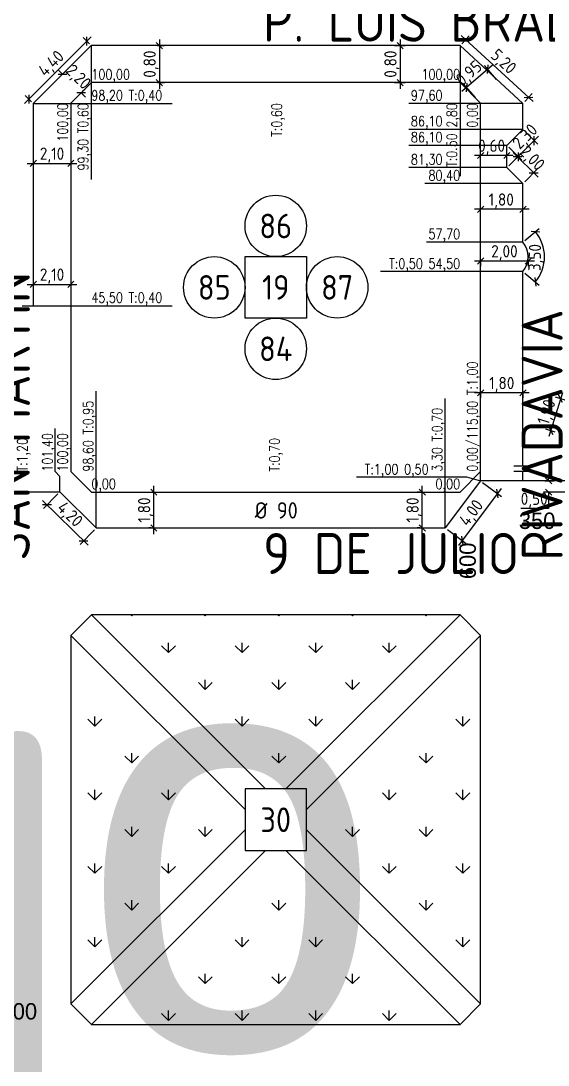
# Model space of a CAD drawing. Extents: x -48 to 13651, y -112 to 3468.
# Drawn here: x 1760 to 1888.7, y 1749.2 to 2004.2 of the extents above; entities that cross this region are included whole.
import ezdxf
from ezdxf.enums import TextEntityAlignment as Align

# ---------------------------------------------------------------- set-up
doc = ezdxf.new("R2010")
doc.units = 0
doc.header["$LTSCALE"] = 6
doc.header["$MEASUREMENT"] = 0
doc.linetypes.add('DOT2', pattern=[3.175, 0, -3.175])
doc.layers.get('0').update_dxf_attribs({"linetype": 'CONTINUOUS'})
doc.layers.get('DEFPOINTS').update_dxf_attribs({"linetype": 'CONTINUOUS'})
for name, color, linetype in [('50', 41, 'CONTINUOUS'), ('63', 171, 'CONTINUOUS'), ('90', 11, 'CONTINUOUS'), ('CAS', 7, 'CONTINUOUS'), ('COTA', 2, 'CONTINUOUS'), ('MANZANAS', 7, 'CONTINUOUS'), ('NUMCASA', 12, 'CONTINUOUS'), ('NUMERO-CROQUIS', 13, 'CONTINUOUS'), ('NUMERO-MANZANA', 4, 'CONTINUOUS'), ('PROGRESIVA', 60, 'CONTINUOUS'), ('RADIO', 4, 'DOT2'), ('REDUCCIONES', 13, 'CONTINUOUS'), ('TXTDIAMETRO', 7, 'CONTINUOUS')]:
    doc.layers.add(name, color=color, linetype=linetype)
doc.layers.add('ATENCION', color=7, linetype='CONTINUOUS', plot=False)
doc.styles.add('ABADIMTCONDE', font='isocp.shx')
doc.styles.add('GEOSLAB703LTBT', font='isocp.shx', dxfattribs={"width": 0.9, "height": 8})
doc.styles.add('GOTHICE', font='GOTHICE.shx', dxfattribs={"height": 0.6})
doc.styles.add('ROMANS', font='romans.shx', dxfattribs={"width": 0.8, "height": 2.5})
doc.dimstyles.new('COTA02', dxfattribs={"dimtxt": 3, "dimasz": 1.5, "dimexe": 1.25, "dimexo": 0.625, "dimgap": 0.3, "dimtad": 1, "dimtoh": 1, "dimdsep": 46, "dimlunit": 6, "dimtxsty": 'ABADIMTCONDE', "dimblk1": 'OBLIQUE', "dimblk2": 'OBLIQUE', "dimsah": 1, "dimcen": 2.5, "dimdle": 1.5, "dimclrd": 60, "dimclre": 60, "dimclrt": 256, "dimadec": 0, "dimazin": 0, "dimtfac": 1, "dimtix": 1, "dimtofl": 0, "dimtmove": 0, "dimatfit": 0, "dimldrblk": 'OBLIQUE', "dimfxl": 1, "dimtolj": 1, "dimtzin": 0, "dimarcsym": 0})

# ---------------------------------------------------------------- blocks, each defined once
blk = doc.blocks.new('_OBLIQUE')
at = {"color": 0, "linetype": 'ByBlock'}
blk.add_line((-0.5, -0.5), (0.5, 0.5), dxfattribs=at)
blk = doc.blocks.new('*D358')
at = {"layer": 'COTA', "color": 60, "lineweight": -2, "transparency": 16777216}
for p, q in [((1888.84, 1891.9), (1888.84, 1893.4)), ((1887.92, 1891.9), (1890.09, 1891.9)), ((1906.61, 1889.15), (1887.59, 1889.15)), ((1888.84, 1889.15), (1888.84, 1885.15)), ((1888.84, 1885.15), (1882.08, 1885.15))]:
    blk.add_line(p, q, dxfattribs=at)
at = {"layer": 'DEFPOINTS', "color": 0, "transparency": 16777216}
for p in [(1887.3, 1891.9), (1888.84, 1889.15), (1907.23, 1889.15)]:
    blk.add_point(p, dxfattribs=at)
at = {"layer": 'COTA', "color": 60, "lineweight": -2, "transparency": 16777216, "xscale": 1.5, "yscale": 1.5, "zscale": 1.5}
for p, rotation in [((1888.84, 1891.9), 270), ((1888.84, 1889.15), 90)]:
    blk.add_blockref('_OBLIQUE', p, dxfattribs=dict(at, rotation=rotation))
at = {"layer": 'COTA', "transparency": 16777216, "insert": (1885.31, 1887.17), "char_height": 3, "attachment_point": 5, "style": 'ABADIMTCONDE'}
blk.add_mtext('\\A1;0,50', dxfattribs=at)
blk = doc.blocks.new('*D362')
at = {"layer": 'COTA', "color": 60, "lineweight": -2, "transparency": 16777216}
for p, q in [((1892.19, 1913.38), (1888.89, 1902.69)), ((1892.84, 1911.61), (1890.55, 1912.31)), ((1890.43, 1903.79), (1888.14, 1904.49))]:
    blk.add_line(p, q, dxfattribs=at)
at = {"layer": 'DEFPOINTS', "color": 0, "transparency": 16777216}
for p in [(1893.44, 1911.42), (1889.34, 1904.13), (1891.03, 1903.6)]:
    blk.add_point(p, dxfattribs=at)
at = {"layer": 'COTA', "color": 60, "lineweight": -2, "transparency": 16777216, "xscale": 1.5, "yscale": 1.5, "zscale": 1.5}
for p, rotation in [((1891.75, 1911.94), 72.87304229439425), ((1889.34, 1904.13), 252.8730422943943)]:
    blk.add_blockref('_OBLIQUE', p, dxfattribs=dict(at, rotation=rotation))
at = {"layer": 'COTA', "transparency": 16777216, "insert": (1888.61, 1908.63), "char_height": 3, "attachment_point": 5, "rotation": 72.873, "style": 'ABADIMTCONDE'}
blk.add_mtext('\\A1;1,90', dxfattribs=at)
blk = doc.blocks.new('*D368')
at = {"layer": 'COTA', "color": 60, "lineweight": -2, "transparency": 16777216}
for p, q in [((1877.25, 1890.03), (1866.84, 1876.11)), ((1872.73, 1891.53), (1877.35, 1888.08)), ((1864.12, 1880.01), (1868.74, 1876.56))]:
    blk.add_line(p, q, dxfattribs=at)
at = {"layer": 'DEFPOINTS', "color": 0, "transparency": 16777216}
for p in [(1872.23, 1891.9), (1863.62, 1880.39), (1867.74, 1877.31)]:
    blk.add_point(p, dxfattribs=at)
at = {"layer": 'COTA', "color": 60, "lineweight": -2, "transparency": 16777216, "xscale": 1.5, "yscale": 1.5, "zscale": 1.5}
for p, rotation in [((1876.35, 1888.83), 53.21374960383494), ((1867.74, 1877.31), 233.2137496038349)]:
    blk.add_blockref('_OBLIQUE', p, dxfattribs=dict(at, rotation=rotation))
at = {"layer": 'COTA', "transparency": 16777216, "insert": (1870.16, 1883.92), "char_height": 3, "attachment_point": 5, "rotation": 53.2137, "style": 'ABADIMTCONDE'}
blk.add_mtext('\\A1;4,00', dxfattribs=at)
blk = doc.blocks.new('*D369')
at = {"layer": 'COTA', "color": 60, "lineweight": -2, "transparency": 16777216}
for p, q in [((1765.34, 1887.09), (1776.42, 1876.19)), ((1769.07, 1888.74), (1765.53, 1885.14)), ((1778.01, 1879.94), (1774.48, 1876.35))]:
    blk.add_line(p, q, dxfattribs=at)
at = {"layer": 'DEFPOINTS', "color": 0, "transparency": 16777216}
for p in [(1769.5, 1889.18), (1778.45, 1880.39), (1775.35, 1877.24)]:
    blk.add_point(p, dxfattribs=at)
at = {"layer": 'COTA', "color": 60, "lineweight": -2, "transparency": 16777216, "xscale": 1.5, "yscale": 1.5, "zscale": 1.5}
for p, rotation in [((1766.41, 1886.03), 135.4760824437205), ((1775.35, 1877.24), 315.4760824437205)]:
    blk.add_blockref('_OBLIQUE', p, dxfattribs=dict(at, rotation=rotation))
at = {"layer": 'COTA', "transparency": 16777216, "insert": (1771.84, 1883.53), "char_height": 3, "attachment_point": 5, "rotation": 315.4761, "style": 'ABADIMTCONDE'}
blk.add_mtext('\\A1;4,20', dxfattribs=at)
blk = doc.blocks.new('*D370')
at = {"layer": 'COTA', "color": 60, "lineweight": -2, "transparency": 16777216}
for p, q in [((1858.01, 1878.89), (1858.01, 1890.65)), ((1857.38, 1889.15), (1856.76, 1889.15)), ((1857.38, 1880.39), (1856.76, 1880.39))]:
    blk.add_line(p, q, dxfattribs=at)
at = {"layer": 'DEFPOINTS', "color": 0, "transparency": 16777216}
for p in [(1858.01, 1889.15), (1858.01, 1889.15), (1858.01, 1880.39)]:
    blk.add_point(p, dxfattribs=at)
at = {"layer": 'COTA', "color": 60, "lineweight": -2, "transparency": 16777216, "xscale": 1.5, "yscale": 1.5, "zscale": 1.5}
for p, rotation in [((1858.01, 1889.15), 90), ((1858.01, 1880.39), 270)]:
    blk.add_blockref('_OBLIQUE', p, dxfattribs=dict(at, rotation=rotation))
at = {"layer": 'COTA', "transparency": 16777216, "insert": (1855.98, 1884.77), "char_height": 3, "attachment_point": 5, "rotation": 90, "style": 'ABADIMTCONDE'}
blk.add_mtext('\\A1;1,80', dxfattribs=at)
blk = doc.blocks.new('*D371')
at = {"layer": 'COTA', "color": 60, "lineweight": -2, "transparency": 16777216}
for p, q in [((1792.49, 1878.89), (1792.49, 1890.65)), ((1790.86, 1889.15), (1793.74, 1889.15)), ((1791.87, 1880.39), (1791.24, 1880.39))]:
    blk.add_line(p, q, dxfattribs=at)
at = {"layer": 'DEFPOINTS', "color": 0, "transparency": 16777216}
for p in [(1790.24, 1889.15), (1792.49, 1889.15), (1792.49, 1880.39)]:
    blk.add_point(p, dxfattribs=at)
at = {"layer": 'COTA', "color": 60, "lineweight": -2, "transparency": 16777216, "xscale": 1.5, "yscale": 1.5, "zscale": 1.5}
for p, rotation in [((1792.49, 1889.15), 90), ((1792.49, 1880.39), 270)]:
    blk.add_blockref('_OBLIQUE', p, dxfattribs=dict(at, rotation=rotation))
at = {"layer": 'COTA', "transparency": 16777216, "insert": (1790.47, 1884.77), "char_height": 3, "attachment_point": 5, "rotation": 90, "style": 'ABADIMTCONDE'}
blk.add_mtext('\\A1;1,80', dxfattribs=at)
blk = doc.blocks.new('*D372')
at = {"layer": 'COTA', "color": 60, "lineweight": -2, "transparency": 16777216}
for p, q in [((1761.56, 1969.43), (1773.73, 1969.43)), ((1763.06, 1969.48), (1763.06, 1968.18)), ((1772.23, 1969.48), (1772.23, 1968.18))]:
    blk.add_line(p, q, dxfattribs=at)
at = {"layer": 'DEFPOINTS', "color": 0, "transparency": 16777216}
for p in [(1763.06, 1970.1), (1772.23, 1970.1), (1772.23, 1969.43)]:
    blk.add_point(p, dxfattribs=at)
at = {"layer": 'COTA', "color": 60, "lineweight": -2, "transparency": 16777216, "xscale": 1.5, "yscale": 1.5, "zscale": 1.5, "rotation": 180}
blk.add_blockref('_OBLIQUE', (1763.06, 1969.43), dxfattribs=at)
at = {"layer": 'COTA', "color": 60, "lineweight": -2, "transparency": 16777216, "xscale": 1.5, "yscale": 1.5, "zscale": 1.5}
blk.add_blockref('_OBLIQUE', (1772.23, 1969.43), dxfattribs=at)
at = {"layer": 'COTA', "transparency": 16777216, "insert": (1767.64, 1971.45), "char_height": 3, "attachment_point": 5, "style": 'ABADIMTCONDE'}
blk.add_mtext('\\A1;2,10', dxfattribs=at)
blk = doc.blocks.new('*D373')
at = {"layer": 'COTA', "color": 60, "lineweight": -2, "transparency": 16777216}
for p, q in [((1763.06, 1940.83), (1763.06, 1938.63)), ((1772.23, 1940.83), (1772.23, 1938.63)), ((1761.56, 1939.88), (1773.73, 1939.88))]:
    blk.add_line(p, q, dxfattribs=at)
at = {"layer": 'DEFPOINTS', "color": 0, "transparency": 16777216}
for p in [(1763.06, 1941.45), (1772.23, 1941.45), (1772.23, 1939.88)]:
    blk.add_point(p, dxfattribs=at)
at = {"layer": 'COTA', "color": 60, "lineweight": -2, "transparency": 16777216, "xscale": 1.5, "yscale": 1.5, "zscale": 1.5, "rotation": 180}
blk.add_blockref('_OBLIQUE', (1763.06, 1939.88), dxfattribs=at)
at = {"layer": 'COTA', "color": 60, "lineweight": -2, "transparency": 16777216, "xscale": 1.5, "yscale": 1.5, "zscale": 1.5}
blk.add_blockref('_OBLIQUE', (1772.23, 1939.88), dxfattribs=at)
at = {"layer": 'COTA', "transparency": 16777216, "insert": (1767.64, 1941.91), "char_height": 3, "attachment_point": 5, "style": 'ABADIMTCONDE'}
blk.add_mtext('\\A1;2,10', dxfattribs=at)
blk = doc.blocks.new('*D374')
at = {"layer": 'COTA', "color": 60, "lineweight": -2, "transparency": 16777216}
for p, q in [((1770.2, 1991.18), (1769.14, 1992.24)), ((1770.58, 1991.55), (1771.09, 1992.06)), ((1774.73, 1986.65), (1775.79, 1985.58)), ((1775.11, 1987.02), (1775.62, 1987.53))]:
    blk.add_line(p, q, dxfattribs=at)
at = {"layer": 'DEFPOINTS', "color": 0, "transparency": 16777216}
for p in [(1770.13, 1991.11), (1774.66, 1986.58), (1774.73, 1986.65)]:
    blk.add_point(p, dxfattribs=at)
at = {"layer": 'COTA', "color": 60, "lineweight": -2, "transparency": 16777216, "xscale": 1.5, "yscale": 1.5, "zscale": 1.5}
for p, rotation in [((1770.2, 1991.18), 314.9999999999971), ((1774.73, 1986.65), 134.9999999999971)]:
    blk.add_blockref('_OBLIQUE', p, dxfattribs=dict(at, rotation=rotation))
at = {"layer": 'COTA', "transparency": 16777216, "insert": (1773.9, 1990.34), "char_height": 3, "attachment_point": 5, "rotation": 315, "style": 'ABADIMTCONDE'}
blk.add_mtext('\\A1;2,20', dxfattribs=at)
blk = doc.blocks.new('*D375')
at = {"layer": 'COTA', "color": 60, "lineweight": -2, "transparency": 16777216}
for p, q in [((1760.9, 1984.07), (1777.18, 2000.33)), ((1776.77, 1998.62), (1775.24, 2000.15)), ((1762.61, 1984.48), (1761.08, 1986.02))]:
    blk.add_line(p, q, dxfattribs=at)
at = {"layer": 'DEFPOINTS', "color": 0, "transparency": 16777216}
for p in [(1776.12, 1999.27), (1777.21, 1998.17), (1763.06, 1984.04)]:
    blk.add_point(p, dxfattribs=at)
at = {"layer": 'COTA', "color": 60, "lineweight": -2, "transparency": 16777216, "xscale": 1.5, "yscale": 1.5, "zscale": 1.5}
for p, rotation in [((1776.12, 1999.27), 44.95703399928691), ((1761.96, 1985.13), 224.9570339992869)]:
    blk.add_blockref('_OBLIQUE', p, dxfattribs=dict(at, rotation=rotation))
at = {"layer": 'COTA', "transparency": 16777216, "insert": (1767.61, 1993.63), "char_height": 3, "attachment_point": 5, "rotation": 44.957, "style": 'ABADIMTCONDE'}
blk.add_mtext('\\A1;4,40', dxfattribs=at)
blk = doc.blocks.new('*D376')
at = {"layer": 'COTA', "color": 60, "lineweight": -2, "transparency": 16777216}
for p, q in [((1793.84, 1999.67), (1793.84, 1987.65)), ((1793.34, 1998.17), (1795.09, 1998.17)), ((1793.34, 1989.15), (1795.09, 1989.15))]:
    blk.add_line(p, q, dxfattribs=at)
at = {"layer": 'DEFPOINTS', "color": 0, "transparency": 16777216}
for p in [(1792.71, 1998.17), (1792.71, 1989.15), (1793.84, 1989.15)]:
    blk.add_point(p, dxfattribs=at)
at = {"layer": 'COTA', "color": 60, "lineweight": -2, "transparency": 16777216, "xscale": 1.5, "yscale": 1.5, "zscale": 1.5}
for p, rotation in [((1793.84, 1998.17), 90), ((1793.84, 1989.15), 270)]:
    blk.add_blockref('_OBLIQUE', p, dxfattribs=dict(at, rotation=rotation))
at = {"layer": 'COTA', "transparency": 16777216, "insert": (1791.81, 1993.66), "char_height": 3, "attachment_point": 5, "rotation": 90, "style": 'ABADIMTCONDE'}
blk.add_mtext('\\A1;0,80', dxfattribs=at)
blk = doc.blocks.new('*D377')
at = {"layer": 'COTA', "color": 60, "lineweight": -2, "transparency": 16777216}
for p, q in [((1852.6, 1999.67), (1852.6, 1987.65)), ((1851.2, 1998.17), (1853.85, 1998.17)), ((1851.2, 1989.15), (1853.85, 1989.15))]:
    blk.add_line(p, q, dxfattribs=at)
at = {"layer": 'DEFPOINTS', "color": 0, "transparency": 16777216}
for p in [(1850.58, 1998.17), (1850.58, 1989.15), (1852.6, 1989.15)]:
    blk.add_point(p, dxfattribs=at)
at = {"layer": 'COTA', "color": 60, "lineweight": -2, "transparency": 16777216, "xscale": 1.5, "yscale": 1.5, "zscale": 1.5}
for p, rotation in [((1852.6, 1998.17), 90), ((1852.6, 1989.15), 270)]:
    blk.add_blockref('_OBLIQUE', p, dxfattribs=dict(at, rotation=rotation))
at = {"layer": 'COTA', "transparency": 16777216, "insert": (1850.58, 1993.66), "char_height": 3, "attachment_point": 5, "rotation": 90, "style": 'ABADIMTCONDE'}
blk.add_mtext('\\A1;0,80', dxfattribs=at)
blk = doc.blocks.new('*D378')
at = {"layer": 'COTA', "color": 60, "lineweight": -2, "transparency": 16777216}
for p, q in [((1875.11, 1993.39), (1867.69, 1986.97)), ((1876.11, 1989.94), (1873.16, 1993.36)), ((1870.96, 1985.48), (1868, 1988.9))]:
    blk.add_line(p, q, dxfattribs=at)
at = {"layer": 'DEFPOINTS', "color": 0, "transparency": 16777216}
for p in [(1876.52, 1989.47), (1868.82, 1987.95), (1871.37, 1985.01)]:
    blk.add_point(p, dxfattribs=at)
at = {"layer": 'COTA', "color": 60, "lineweight": -2, "transparency": 16777216, "xscale": 1.5, "yscale": 1.5, "zscale": 1.5}
for p, rotation in [((1873.98, 1992.41), 40.87478618045369), ((1868.82, 1987.95), 220.8747861804537)]:
    blk.add_blockref('_OBLIQUE', p, dxfattribs=dict(at, rotation=rotation))
at = {"layer": 'COTA', "transparency": 16777216, "insert": (1869.56, 1991.27), "char_height": 3, "attachment_point": 5, "rotation": 40.8748, "style": 'ABADIMTCONDE'}
blk.add_mtext('\\A1;0,95', dxfattribs=at)
blk = doc.blocks.new('*D379')
at = {"layer": 'COTA', "color": 60, "lineweight": -2, "transparency": 16777216}
for p, q in [((1867.48, 2000.68), (1885.05, 1984.52)), ((1867.63, 1998.63), (1869.43, 2000.59)), ((1882.99, 1984.5), (1884.79, 1986.45))]:
    blk.add_line(p, q, dxfattribs=at)
at = {"layer": 'DEFPOINTS', "color": 0, "transparency": 16777216}
for p in [(1867.21, 1998.17), (1882.57, 1984.04), (1883.94, 1985.53)]:
    blk.add_point(p, dxfattribs=at)
at = {"layer": 'COTA', "color": 60, "lineweight": -2, "transparency": 16777216, "xscale": 1.5, "yscale": 1.5, "zscale": 1.5}
for p, rotation in [((1868.58, 1999.67), 137.3801348667313), ((1883.94, 1985.53), 317.3801348667312)]:
    blk.add_blockref('_OBLIQUE', p, dxfattribs=dict(at, rotation=rotation))
at = {"layer": 'COTA', "transparency": 16777216, "insert": (1877.64, 1994.09), "char_height": 3, "attachment_point": 5, "rotation": 317.3801, "style": 'ABADIMTCONDE'}
blk.add_mtext('\\A1;5,20', dxfattribs=at)
blk = doc.blocks.new('*D380')
at = {"layer": 'COTA', "color": 60, "lineweight": -2, "transparency": 16777216}
for p, q in [((1883.01, 1977.28), (1886.19, 1974.09)), ((1886.37, 1976.03), (1880.33, 1970.01)), ((1879.09, 1973.37), (1882.28, 1970.18))]:
    blk.add_line(p, q, dxfattribs=at)
at = {"layer": 'DEFPOINTS', "color": 0, "transparency": 16777216}
for p in [(1882.57, 1977.72), (1878.65, 1973.81), (1881.4, 1971.06)]:
    blk.add_point(p, dxfattribs=at)
at = {"layer": 'COTA', "color": 60, "lineweight": -2, "transparency": 16777216, "xscale": 1.5, "yscale": 1.5, "zscale": 1.5}
for p, rotation in [((1885.31, 1974.97), 44.95701882987289), ((1881.4, 1971.06), 224.9570188298729)]:
    blk.add_blockref('_OBLIQUE', p, dxfattribs=dict(at, rotation=rotation))
at = {"layer": 'COTA', "transparency": 16777216, "insert": (1883.27, 1975.79), "char_height": 3, "attachment_point": 5, "rotation": 44.957, "style": 'ABADIMTCONDE'}
blk.add_mtext('\\A1;2,30', dxfattribs=at)
blk = doc.blocks.new('*D381')
at = {"layer": 'COTA', "color": 60, "lineweight": -2, "transparency": 16777216}
for p, q in [((1879.09, 1968.84), (1882.15, 1971.9)), ((1880.2, 1972.08), (1886.24, 1966.05)), ((1883.01, 1964.93), (1886.06, 1967.99))]:
    blk.add_line(p, q, dxfattribs=at)
at = {"layer": 'DEFPOINTS', "color": 0, "transparency": 16777216}
for p in [(1878.65, 1968.4), (1885.18, 1967.11), (1882.57, 1964.49)]:
    blk.add_point(p, dxfattribs=at)
at = {"layer": 'COTA', "color": 60, "lineweight": -2, "transparency": 16777216, "xscale": 1.5, "yscale": 1.5, "zscale": 1.5}
for p, rotation in [((1881.26, 1971.02), 135.0429811701421), ((1885.18, 1967.11), 315.0429811701421)]:
    blk.add_blockref('_OBLIQUE', p, dxfattribs=dict(at, rotation=rotation))
at = {"layer": 'COTA', "transparency": 16777216, "insert": (1884.65, 1970.5), "char_height": 3, "attachment_point": 5, "rotation": 315.043, "style": 'ABADIMTCONDE'}
blk.add_mtext('\\A1;2,00', dxfattribs=at)
blk = doc.blocks.new('*D382')
at = {"layer": 'COTA', "color": 60, "lineweight": -2, "transparency": 16777216}
for p, q in [((1883.05, 1950.57), (1886.56, 1953.52)), ((1883.05, 1942.61), (1886.56, 1939.67))]:
    blk.add_line(p, q, dxfattribs=at)
blk.add_arc((1878.29, 1946.59), 9.54, 320.0803, 39.9197, dxfattribs=at)
at = {"layer": 'DEFPOINTS', "color": 0, "transparency": 16777216}
for p in [(1882.57, 1950.17), (1887.57, 1948.79), (1878.29, 1946.59), (1882.57, 1943.01)]:
    blk.add_point(p, dxfattribs=at)
at = {"layer": 'COTA', "color": 60, "lineweight": -2, "transparency": 16777216, "xscale": 1.5, "yscale": 1.5, "zscale": 1.5}
for p, rotation in [((1885.6, 1952.71), 129.9196690883067), ((1885.6, 1940.47), 230.0803309116874)]:
    blk.add_blockref('_OBLIQUE', p, dxfattribs=dict(at, rotation=rotation))
at = {"layer": 'COTA', "transparency": 16777216, "insert": (1885.8, 1946.41), "char_height": 3, "attachment_point": 5, "rotation": 88.6488, "style": 'ABADIMTCONDE'}
blk.add_mtext('\\A1;3,50', dxfattribs=at)
blk = doc.blocks.new('*D383')
at = {"layer": 'COTA', "color": 60, "lineweight": -2, "transparency": 16777216}
for p, q in [((1880.15, 1971.37), (1870.73, 1971.37)), ((1872.23, 1970.48), (1872.23, 1972.62)), ((1878.65, 1971.73), (1878.65, 1972.62))]:
    blk.add_line(p, q, dxfattribs=at)
at = {"layer": 'DEFPOINTS', "color": 0, "transparency": 16777216}
for p in [(1872.23, 1971.37), (1872.23, 1969.85), (1878.65, 1971.11)]:
    blk.add_point(p, dxfattribs=at)
at = {"layer": 'COTA', "color": 60, "lineweight": -2, "transparency": 16777216, "xscale": 1.5, "yscale": 1.5, "zscale": 1.5, "rotation": 180}
blk.add_blockref('_OBLIQUE', (1872.23, 1971.37), dxfattribs=at)
at = {"layer": 'COTA', "color": 60, "lineweight": -2, "transparency": 16777216, "xscale": 1.5, "yscale": 1.5, "zscale": 1.5}
blk.add_blockref('_OBLIQUE', (1878.65, 1971.37), dxfattribs=at)
at = {"layer": 'COTA', "transparency": 16777216, "insert": (1874.92, 1973.39), "char_height": 3, "attachment_point": 5, "style": 'ABADIMTCONDE'}
blk.add_mtext('\\A1;0,60', dxfattribs=at)
blk = doc.blocks.new('*D384')
at = {"layer": 'COTA', "color": 60, "lineweight": -2, "transparency": 16777216}
for p, q in [((1872.23, 1955.96), (1872.23, 1959.46)), ((1882.57, 1956.58), (1882.57, 1959.46)), ((1884.07, 1958.21), (1870.73, 1958.21))]:
    blk.add_line(p, q, dxfattribs=at)
at = {"layer": 'DEFPOINTS', "color": 0, "transparency": 16777216}
for p in [(1872.23, 1958.21), (1882.57, 1955.96), (1872.23, 1955.33)]:
    blk.add_point(p, dxfattribs=at)
at = {"layer": 'COTA', "color": 60, "lineweight": -2, "transparency": 16777216, "xscale": 1.5, "yscale": 1.5, "zscale": 1.5, "rotation": 180}
blk.add_blockref('_OBLIQUE', (1872.23, 1958.21), dxfattribs=at)
at = {"layer": 'COTA', "color": 60, "lineweight": -2, "transparency": 16777216, "xscale": 1.5, "yscale": 1.5, "zscale": 1.5}
blk.add_blockref('_OBLIQUE', (1882.57, 1958.21), dxfattribs=at)
at = {"layer": 'COTA', "transparency": 16777216, "insert": (1877.27, 1960.24), "char_height": 3, "attachment_point": 5, "style": 'ABADIMTCONDE'}
blk.add_mtext('\\A1;1,80', dxfattribs=at)
blk = doc.blocks.new('*D385')
at = {"layer": 'COTA', "color": 60, "lineweight": -2, "transparency": 16777216}
for p, q in [((1884.07, 1913.4), (1870.73, 1913.4)), ((1872.23, 1913.82), (1872.23, 1912.15)), ((1882.57, 1913.82), (1882.57, 1912.15))]:
    blk.add_line(p, q, dxfattribs=at)
at = {"layer": 'DEFPOINTS', "color": 0, "transparency": 16777216}
for p in [(1872.23, 1914.45), (1872.23, 1913.4), (1882.57, 1914.45)]:
    blk.add_point(p, dxfattribs=at)
at = {"layer": 'COTA', "color": 60, "lineweight": -2, "transparency": 16777216, "xscale": 1.5, "yscale": 1.5, "zscale": 1.5, "rotation": 180}
blk.add_blockref('_OBLIQUE', (1872.23, 1913.4), dxfattribs=at)
at = {"layer": 'COTA', "color": 60, "lineweight": -2, "transparency": 16777216, "xscale": 1.5, "yscale": 1.5, "zscale": 1.5}
blk.add_blockref('_OBLIQUE', (1882.57, 1913.4), dxfattribs=at)
at = {"layer": 'COTA', "transparency": 16777216, "insert": (1877.4, 1915.43), "char_height": 3, "attachment_point": 5, "style": 'ABADIMTCONDE'}
blk.add_mtext('\\A1;1,80', dxfattribs=at)
blk = doc.blocks.new('*D388')
at = {"layer": 'COTA', "color": 60, "lineweight": -2, "transparency": 16777216}
for p, q in [((1872.23, 1945.97), (1872.23, 1944.33)), ((1883.87, 1945.97), (1883.87, 1944.33)), ((1885.37, 1945.58), (1870.73, 1945.58))]:
    blk.add_line(p, q, dxfattribs=at)
at = {"layer": 'DEFPOINTS', "color": 0, "transparency": 16777216}
for p in [(1872.23, 1946.59), (1883.87, 1946.59), (1872.23, 1945.58)]:
    blk.add_point(p, dxfattribs=at)
at = {"layer": 'COTA', "color": 60, "lineweight": -2, "transparency": 16777216, "xscale": 1.5, "yscale": 1.5, "zscale": 1.5, "rotation": 180}
blk.add_blockref('_OBLIQUE', (1872.23, 1945.58), dxfattribs=at)
at = {"layer": 'COTA', "color": 60, "lineweight": -2, "transparency": 16777216, "xscale": 1.5, "yscale": 1.5, "zscale": 1.5}
blk.add_blockref('_OBLIQUE', (1883.87, 1945.58), dxfattribs=at)
at = {"layer": 'COTA', "transparency": 16777216, "insert": (1878.05, 1947.61), "char_height": 3, "attachment_point": 5, "style": 'ABADIMTCONDE'}
blk.add_mtext('\\A1;2,00', dxfattribs=at)
blk = doc.blocks.new('Ø90')
at = {"layer": 'TXTDIAMETRO', "color": 7, "ltscale": 0.1, "style": 'ABADIMTCONDE'}
blk.add_text('Ø 90', height=4, dxfattribs=at).set_placement((0, 0), align=Align.MIDDLE)

msp = doc.modelspace()

# ---------------------------------------------------------------- hatches: boundary and pattern name
at = {"layer": 'MANZANAS', "ltscale": 0.1}
h = msp.add_hatch(dxfattribs=at)
h.set_pattern_fill('GRASS', color=90, scale=0.5, style=0)
h.set_pattern_definition([(90, (0, 0), (-8.98025, 8.98025), [2.38125, -15.57925]), (45, (0, 0), (-8.980256, 8.980256), [2.38125, -10.31875]), (135, (0, 0), (-8.980256, -8.980256), [2.38125, -10.31875])])
h.paths.add_polyline_path([(1867.234, 1859.145), (1777.234, 1859.145), (1819.734, 1816.645), (1824.734, 1816.645)])
h.paths.add_polyline_path([(1829.734, 1811.645), (1829.734, 1808.788), (1829.734, 1806.645), (1872.234, 1764.145), (1872.234, 1854.145)])
h.paths.add_polyline_path([(1777.234, 1759.145), (1867.234, 1759.145), (1824.734, 1801.645), (1819.734, 1801.645)])
h.paths.add_polyline_path([(1772.234, 1764.145), (1814.734, 1806.645), (1814.734, 1811.645), (1772.234, 1854.145)])

# ---------------------------------------------------------------- linework, layer by layer
at = {"layer": '50', "ltscale": 0.1}
for p, q in [((1777.212, 1998.173), (1763.056, 1984.038)), ((1867.207, 1998.173), (1777.212, 1998.173)), ((1882.567, 1984.038), (1867.207, 1998.173)), ((1763.056, 1984.038), (1763.056, 1934.645)), ((1882.567, 1977.723), (1882.567, 1984.038)), ((1878.652, 1973.813), (1882.567, 1977.723)), ((1878.652, 1968.4), (1878.652, 1973.813)), ((1882.567, 1964.49), (1878.652, 1968.4)), ((1882.567, 1952.886), (1882.567, 1964.49)), ((1882.567, 1950.174), (1882.567, 1952.886)), ((1882.567, 1895.529), (1882.567, 1943.007))]:
    msp.add_line(p, q, dxfattribs=at)
msp.add_arc((1878.285, 1946.591), 5.584, 320.08033, 39.91967, dxfattribs=at)
at = {"layer": '63', "ltscale": 0.1}
msp.add_line((1882.567, 1891.904), (1882.567, 1894.281), dxfattribs=at)
at = {"layer": '90', "ltscale": 0.1}
for p, q in [((1872.234, 1891.904), (1863.621, 1880.386)), ((1902.234, 1891.904), (1872.234, 1891.904)), ((1742.402, 1889.183), (1769.504, 1889.183)), ((1769.504, 1889.183), (1778.448, 1880.386)), ((1778.448, 1880.386), (1863.621, 1880.386))]:
    msp.add_line(p, q, dxfattribs=at)
at = {"layer": 'CAS', "ltscale": 0.1}
msp.add_line((1760.346, 1934.645), (1765.767, 1934.645), dxfattribs=at)
at = {"layer": 'MANZANAS'}
for p, q in [((1777.234, 1989.145), (1772.234, 1984.145)), ((1867.234, 1989.145), (1777.234, 1989.145)), ((1872.234, 1984.145), (1867.234, 1989.145)), ((1772.234, 1984.145), (1772.234, 1894.145)), ((1872.234, 1894.145), (1872.234, 1984.145)), ((1777.234, 1889.145), (1772.234, 1894.145)), ((1872.234, 1894.145), (1867.234, 1889.145)), ((1777.234, 1889.145), (1867.234, 1889.145)), ((1772.234, 1854.145), (1777.234, 1859.145)), ((1867.234, 1859.145), (1777.234, 1859.145)), ((1867.234, 1859.145), (1872.234, 1854.145)), ((1772.234, 1854.145), (1772.234, 1764.145)), ((1872.234, 1764.145), (1872.234, 1854.145)), ((1772.234, 1764.145), (1777.234, 1759.145)), ((1867.234, 1759.145), (1872.234, 1764.145)), ((1777.234, 1759.145), (1867.234, 1759.145))]:
    msp.add_line(p, q, dxfattribs=at)
at = {"layer": 'MANZANAS', "ltscale": 0.1}
for p, q in [((1777.234, 1859.145), (1819.734, 1816.645)), ((1824.734, 1816.645), (1867.234, 1859.145)), ((1814.734, 1811.645), (1772.234, 1854.145)), ((1872.234, 1854.145), (1829.734, 1811.645)), ((1772.234, 1764.145), (1814.734, 1806.645)), ((1829.734, 1806.645), (1872.234, 1764.145)), ((1819.734, 1801.645), (1777.234, 1759.145)), ((1867.234, 1759.145), (1824.734, 1801.645))]:
    msp.add_line(p, q, dxfattribs=at)
at = {"layer": 'NUMERO-CROQUIS'}
for centre in [(1822.234, 1954.145), (1807.234, 1939.145), (1837.234, 1939.145), (1822.234, 1924.145)]:
    msp.add_circle(centre, 7.5, dxfattribs=at)
at = {"layer": 'NUMERO-MANZANA'}
msp.add_lwpolyline([(1814.734, 1946.645), (1829.734, 1946.645), (1829.734, 1931.645), (1814.734, 1931.645)], close=True, dxfattribs=at)
for points in [[(1826.511, 1816.645), (1814.734, 1816.645), (1814.734, 1804.868)], [(1829.734, 1808.788), (1829.734, 1816.645), (1826.511, 1816.645)], [(1826.511, 1801.645), (1829.734, 1801.645), (1829.734, 1808.788)], [(1814.734, 1804.868), (1814.734, 1801.645), (1826.511, 1801.645)]]:
    msp.add_lwpolyline(points, dxfattribs=at)
at = {"layer": 'PROGRESIVA'}
for p, q in [((1777.212, 1998.173), (1777.212, 1965.519)), ((1867.207, 1998.173), (1867.207, 1966.301)), ((1763.056, 1984.038), (1796.941, 1984.038)), ((1882.567, 1984.038), (1854.73, 1984.038)), ((1882.567, 1977.723), (1854.73, 1977.723)), ((1878.652, 1973.813), (1854.73, 1973.813)), ((1878.652, 1968.4), (1854.73, 1968.4)), ((1882.567, 1964.49), (1858.639, 1964.49)), ((1882.567, 1950.174), (1859.03, 1950.174)), ((1882.567, 1943.007), (1847.825, 1943.007)), ((1763.056, 1934.645), (1796.941, 1934.645)), ((1778.448, 1880.386), (1778.448, 1913.827)), ((1863.621, 1880.386), (1863.621, 1912.004)), ((1768.382, 1894.166), (1768.382, 1904.713)), ((1769.504, 1892.994), (1768.382, 1894.166)), ((1769.504, 1889.183), (1769.504, 1892.994)), ((1841.962, 1892.89), (1868.801, 1892.89)), ((1868.801, 1892.89), (1872.234, 1891.904)), ((1872.234, 1891.904), (1872.234, 1894.145))]:
    msp.add_line(p, q, dxfattribs=at)
at = {"layer": 'REDUCCIONES', "ltscale": 0.1}
for p, q in [((1880.38, 1895.529), (1884.755, 1895.529)), ((1880.38, 1894.281), (1884.755, 1894.281))]:
    msp.add_line(p, q, dxfattribs=at)

# ---------------------------------------------------------------- block references
at = {"layer": 'COTA'}
msp.add_blockref('Ø90', (1822.362, 1884.687), dxfattribs=at)

# ---------------------------------------------------------------- texts
at = {"layer": 'ATENCION', "style": 'GEOSLAB703LTBT'}
for s, p in [('P. LUIS BRADY', (1819.141, 2004.145)), ('9 DE JULIO', (1819.141, 1874.145))]:
    msp.add_text(s, height=10, dxfattribs=at).set_placement(p, align=Align.MIDDLE_LEFT)
for s, p in [('SAN MARTIN', (1757.234, 1872.415)), ('RIVADAVIA', (1887.234, 1872.415))]:
    msp.add_text(s, height=10, rotation=90, dxfattribs=at).set_placement(p, align=Align.MIDDLE_LEFT)
at = {"layer": 'NUMCASA', "color": 12, "linetype": 'Continuous', "style": 'GOTHICE'}
for s, p in [('350', (1886.029, 1878.943)), ('300', (1759.534, 1759.151))]:
    msp.add_text(s, height=4, dxfattribs=at).set_placement(p, align=Align.BOTTOM_CENTER)
msp.add_text('600', height=4, rotation=90, dxfattribs=at).set_placement((1872.261, 1872.348), align=Align.BOTTOM_CENTER)
at = {"layer": 'NUMERO-CROQUIS', "style": 'GEOSLAB703LTBT'}
for s, p in [('86', (1822.234, 1954.145)), ('85', (1807.234, 1939.145)), ('87', (1837.234, 1939.145)), ('84', (1822.234, 1924.145))]:
    msp.add_text(s, height=6, dxfattribs=at).set_placement(p, align=Align.MIDDLE)
at = {"layer": 'NUMERO-MANZANA', "style": 'GEOSLAB703LTBT'}
for s, p in [('19', (1822.234, 1939.145)), ('30', (1822.234, 1809.145))]:
    msp.add_text(s, height=6, dxfattribs=at).set_placement(p, align=Align.MIDDLE)
at = {"layer": 'PROGRESIVA', "style": 'ROMANS', "width": 0.8}
for s, p in [('100,00', (1777.234, 1989.145)), ('98,20 T:0,40', (1777.234, 1984.038)), ('45,50 T:0,40', (1777.234, 1934.645)), ('0,00', (1777.234, 1889.145))]:
    msp.add_text(s, height=2.5, dxfattribs=at).set_placement(p, align=Align.BOTTOM_LEFT)
for s, p in [('100,00', (1867.234, 1989.145)), ('97,60', (1862.938, 1984.038)), ('86,10', (1862.938, 1977.723)), ('86,10', (1862.938, 1973.813)), ('81,30', (1862.938, 1968.4)), ('80,40', (1867.234, 1964.49)), ('57,70', (1867.234, 1950.174)), ('T:0,50 54,50', (1867.234, 1942.928)), ('T:1,00 0,50', (1859.551, 1892.734)), ('0,00', (1867.234, 1889.145))]:
    msp.add_text(s, height=2.5, dxfattribs=at).set_placement(p, align=Align.BOTTOM_RIGHT)
for s, p in [('100,00', (1772.234, 1984.145)), ('99,30 T0,60', (1777.212, 1984.145)), ('T:0,60', (1824.47, 1984.145)), ('T:0.50 2,80', (1867.207, 1984.145)), ('0,00', (1872.234, 1984.145))]:
    msp.add_text(s, height=2.5, rotation=90, dxfattribs=at).set_placement(p, align=Align.BOTTOM_RIGHT)
for s, p in [('0,00/115,00 T:1,00', (1872.234, 1894.145)), ('98,60 T:0,95', (1778.448, 1894.145)), ('3,30 T:0,70', (1863.621, 1894.145)), ('101,40', (1768.512, 1894.145)), ('100,00', (1772.234, 1894.145)), ('T:1,20', (1762.388, 1894.145)), ('T:0,70', (1823.936, 1894.145))]:
    msp.add_text(s, height=2.5, rotation=90, dxfattribs=at).set_placement(p, align=Align.BOTTOM_LEFT)
at = {"layer": 'RADIO', "color": 4, "ltscale": 0.5, "style": 'GEOSLAB703LTBT', "width": 0.9}
msp.add_text('Radio Nº 3', height=146.295, dxfattribs=at).set_placement((1209.51, 1684.027))

# ---------------------------------------------------------------- dimensions: what is measured, and where the dimension line sits
at = {"layer": 'COTA'}
for p1, p2, distance, text, picture, middle in [((1763.056, 1984.038), (1777.212, 1998.173), 1.547, '4,40', '*D375', (1767.61, 1993.633)), ((1867.207, 1998.173), (1882.567, 1984.038), 2.033, '5,20', '*D379', (1877.635, 1994.092)), ((1770.134, 1991.105), (1774.664, 1986.576), 0.099, '2,20', '*D374', (1773.901, 1990.342)), ((1893.44, 1911.423), (1891.031, 1903.604), -1.772, '1,90', '*D362', (1888.606, 1908.632))]:
    dim = msp.add_aligned_dim(p1=p1, p2=p2, distance=distance, text=text, dimstyle='COTA02', dxfattribs=at)
    dim.commit()
    dim.dimension.update_dxf_attribs({"geometry": picture, "text_midpoint": middle})
for base, p1, p2, text, picture, middle in [((1793.84, 1989.145), (1792.714, 1998.173), (1792.714, 1989.145), '0,80', '*D376', (1791.815, 1993.659)), ((1852.604, 1989.145), (1850.578, 1998.173), (1850.578, 1989.145), '0,80', '*D377', (1850.579, 1993.659)), ((1792.49, 1889.145), (1792.49, 1880.386), (1790.239, 1889.145), '1,80', '*D371', (1790.465, 1884.765)), ((1858.009, 1889.145), (1858.009, 1880.386), (1858.009, 1889.145), '1,80', '*D370', (1855.984, 1884.765))]:
    dim = msp.add_linear_dim(base=base, p1=p1, p2=p2, angle=90, text=text, dimstyle='COTA02', dxfattribs=at)
    dim.commit()
    dim.dimension.update_dxf_attribs({"geometry": picture, "text_midpoint": middle})
for base, p1, p2, angle, text, picture, middle, dimtype in [((1868.823, 1987.952), (1876.521, 1989.471), (1871.368, 1985.011), 220.87479, '0,95', '*D378', (1870.886, 1989.738), 161), ((1881.396, 1971.065), (1882.567, 1977.723), (1878.652, 1973.813), 224.95702, '2,30', '*D380', (1884.696, 1974.36), 161), ((1885.18, 1967.107), (1878.652, 1968.4), (1882.567, 1964.49), 315.04298, '2,00', '*D381', (1883.223, 1969.062), 161), ((1888.835, 1889.145), (1887.295, 1891.904), (1907.234, 1889.145), 90, '0,50', '*D358', (1885.308, 1885.145), 160), ((1867.739, 1877.306), (1872.234, 1891.904), (1863.621, 1880.386), 233.21375, '4,00', '*D368', (1871.778, 1882.708), 161), ((1775.352, 1877.238), (1769.504, 1889.183), (1778.448, 1880.386), 315.47608, '4,20', '*D369', (1770.423, 1882.085), 161)]:
    dim = msp.add_linear_dim(base=base, p1=p1, p2=p2, angle=angle, text=text, dimstyle='COTA02', dxfattribs=at)
    dim.commit()
    dim.dimension.update_dxf_attribs({"geometry": picture, "text_midpoint": middle, "dimtype": dimtype})
for base, p1, p2, text, picture, middle in [((1872.234, 1971.365), (1878.652, 1971.106), (1872.234, 1969.853), '0,60', '*D383', (1874.925, 1971.365)), ((1872.234, 1958.214), (1882.567, 1955.959), (1872.234, 1955.334), '1,80', '*D384', (1877.27, 1958.214))]:
    dim = msp.add_linear_dim(base=base, p1=p1, p2=p2, text=text, dimstyle='COTA02', dxfattribs=at)
    dim.commit()
    dim.dimension.update_dxf_attribs({"geometry": picture, "text_midpoint": middle, "dimtype": 160})
for base, p1, p2, text, picture, middle in [((1772.234, 1969.425), (1763.056, 1970.101), (1772.234, 1970.101), '2,10', '*D372', (1767.645, 1971.451)), ((1872.234, 1945.584), (1883.869, 1946.591), (1872.234, 1946.591), '2,00', '*D388', (1878.051, 1947.61)), ((1772.234, 1939.88), (1763.056, 1941.455), (1772.234, 1941.455), '2,10', '*D373', (1767.645, 1941.905)), ((1872.234, 1913.404), (1882.567, 1914.449), (1872.234, 1914.449), '1,80', '*D385', (1877.401, 1915.429))]:
    dim = msp.add_linear_dim(base=base, p1=p1, p2=p2, text=text, dimstyle='COTA02', dxfattribs=at)
    dim.commit()
    dim.dimension.update_dxf_attribs({"geometry": picture, "text_midpoint": middle})
dim = msp.add_angular_dim_3p(base=(1887.57, 1948.787), center=(1878.285, 1946.591), p1=(1882.567, 1943.007), p2=(1882.567, 1950.174), text='3,50', dimstyle='COTA02', override={"dimadec": 4}, dxfattribs=at)
dim.commit()
dim.dimension.update_dxf_attribs({"geometry": '*D382', "text_midpoint": (1887.823, 1946.366), "dimtype": 165})

doc.saveas('drawing.dxf')
